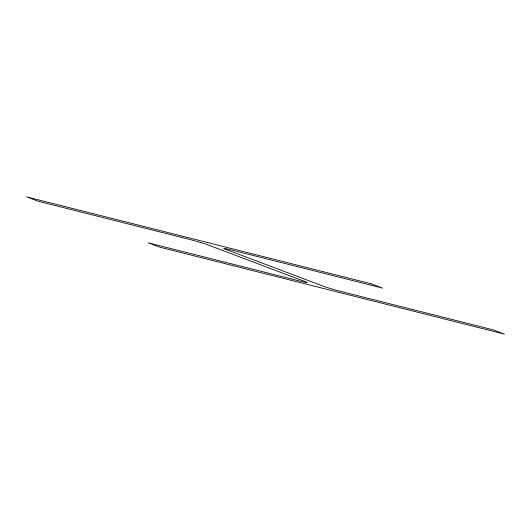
<?xml version="1.0" encoding="UTF-8"?>
<svg xmlns="http://www.w3.org/2000/svg" width="531" height="531" viewBox="0 0 531 531"><rect width="100%" height="100%" fill="white"/><g stroke="black" fill="none" stroke-linecap="round" stroke-linejoin="round"><path stroke-width="0.8" d="M371.202 283.806L26.55 196.875L38.02 201.203L187.994 239.03A14.729 0.591 15.1 0 1 206.459 244.346L306.261 282.041A14.729 0.591 15.1 0 1 298.303 280.693L148.328 242.859L159.798 247.194L504.45 334.125L492.98 329.797L343.006 291.97A14.729 0.591 15.1 0 1 324.541 286.654L224.739 248.959A14.729 0.591 15.1 0 1 232.697 250.307L382.672 288.141L371.202 283.806"/></g></svg>
